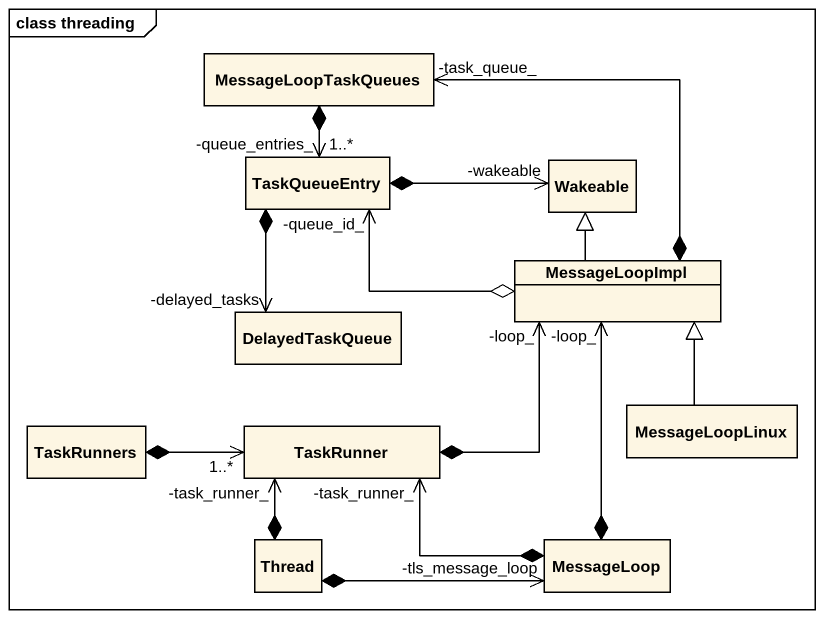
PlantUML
@startuml
mainframe class threading
hide circle
hide empty members
class MessageLoopTaskQueues
class TaskQueueEntry
class Wakeable
class MessageLoopImpl
class DelayedTaskQueue
class TaskRunners
class TaskRunner
class MessageLoopLinux
class Thread
class MessageLoop
MessageLoopTaskQueues *--> "-queue_entries_\n1..*" TaskQueueEntry
TaskQueueEntry *-right-> "-wakeable" Wakeable
TaskQueueEntry *--> "-delayed_tasks" DelayedTaskQueue
MessageLoopImpl *-up-> "-task_queue_" MessageLoopTaskQueues
MessageLoopImpl o-left-> "-queue_id_" TaskQueueEntry
MessageLoopImpl -up-|> Wakeable
TaskRunners *-right-> "1..*" TaskRunner
TaskRunner *-right-> "-loop_" MessageLoopImpl
MessageLoopLinux -up-|> MessageLoopImpl
Thread *-up-> "-task_runner_" TaskRunner
Thread *-right-> "-tls_message_loop" MessageLoop
MessageLoop *-up-> "-loop_" MessageLoopImpl
MessageLoop *-left-> "-task_runner_" TaskRunner
@enduml
